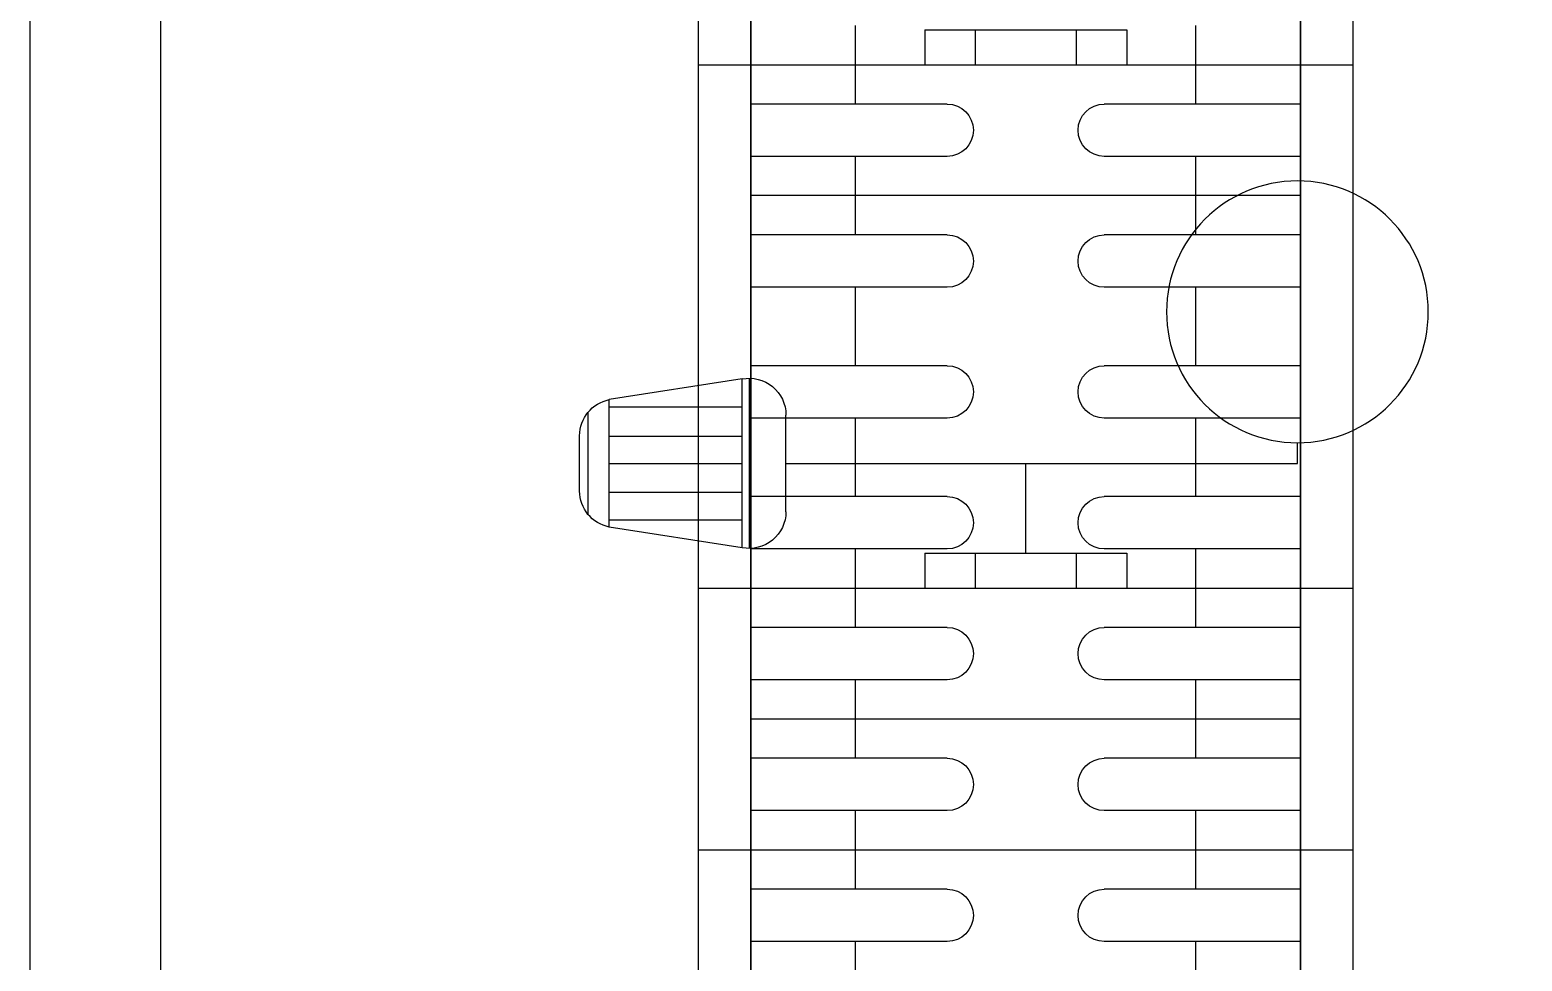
# Model space of a CAD drawing. Header units: inches. Extents: x 21 to 38546, y 13 to 15001.
# Drawn here: x 5766.76 to 5795.26, y 1180.65 to 1198.45 of the extents above; entities that cross this region are included whole.
import ezdxf

# ---------------------------------------------------------------- set-up
doc = ezdxf.new("R2010")
doc.units = ezdxf.units.IN
doc.header["$MEASUREMENT"] = 0
doc.layers.add('RAST-IST-RADYATÖR-DİNAMİK BLOK', color=83, linetype='Continuous')
doc.layers.add('Z_MİM_-KM-WALL', color=8, linetype='Continuous', lineweight=25)
doc.layers.add('Z_MİM_-KM-WALL-PLASTER', color=8, linetype='Continuous', lineweight=25)

# ---------------------------------------------------------------- blocks, each defined once
blk = doc.blocks.new('IS_RADYATOR-PLAN-140')
at = {"layer": 'RAST-IST-RADYATÖR-DİNAMİK BLOK'}
blk.add_lwpolyline([(0, 0), (140, 0), (140, 12.5), (0, 12.5)], dxfattribs=at)
blk = doc.blocks.new('IS_RADYATOR-PLAN-150')
at = {"layer": 'RAST-IST-RADYATÖR-DİNAMİK BLOK', "color": 7}
for p, q in [((138.25, 11.5), (138.25, 7.75)), ((139.25, 11.5), (139.25, 7.75)), ((140.75, 11.5), (140.75, 7.75)), ((141.75, 11.5), (141.75, 7.75)), ((147.385, 11.439), (147.78, 11.439)), ((147.385, 1.67), (147.385, 11.439)), ((137.5, 9.5), (138.25, 9.5)), ((139.25, 9.5), (140, 9.5)), ((140, 9.5), (140.75, 9.5)), ((141.75, 9.5), (142.5, 9.5)), ((145.668, 6.25), (147.385, 6.25)), ((138.25, 4.75), (138.25, 1)), ((139.25, 4.75), (139.25, 1)), ((140.75, 4.75), (140.75, 1)), ((141.75, 4.75), (141.75, 1)), ((137.5, 3), (138.25, 3)), ((139.25, 3), (140, 3)), ((140, 3), (140.75, 3)), ((141.75, 3), (142.5, 3)), ((146.462, 1.67), (148.309, 1.67)), ((149.011, 0.968), (145.76, 0.968)), ((145.773, 0.833), (148.998, 0.833)), ((145.773, 0.833), (146.168, -1.704)), ((146.308, -1.704), (146.308, 0.833)), ((146.832, -1.704), (146.832, 0.833)), ((147.381, -1.704), (147.381, 0.833)), ((147.906, -1.704), (147.906, 0.833)), ((148.467, -1.704), (148.467, 0.833)), ((148.998, 0.833), (148.603, -1.704)), ((146.168, -1.704), (148.603, -1.704)), ((146.411, -2.11), (148.36, -2.11)), ((146.857, -2.27), (147.914, -2.27))]:
    blk.add_line(p, q, dxfattribs=at)
at = {"layer": 'RAST-IST-RADYATÖR-DİNAMİK BLOK'}
for p, q in [((145.668, 8.178), (145, 8.178)), ((145.668, 7.214), (145.668, 8.178)), ((145.668, 7.214), (145, 7.214)), ((145.668, 5.286), (145.668, 7.214)), ((145.668, 5.286), (145, 5.286)), ((145.668, 4.322), (145.668, 5.286)), ((145.668, 4.322), (145, 4.322))]:
    blk.add_line(p, q, dxfattribs=at)
for points in [[(-5, 0), (145, 0), (145, 12.5), (-5, 12.5)], [(-2.5, 11.5), (142.5, 11.5), (142.5, 1), (-2.5, 1)]]:
    blk.add_lwpolyline(points, dxfattribs=at)
at = {"layer": 'RAST-IST-RADYATÖR-DİNAMİK BLOK', "color": 10}
blk.add_circle((150.28, 11.439), 2.5, dxfattribs=at)
at = {"layer": 'RAST-IST-RADYATÖR-DİNAMİK BLOK', "color": 7}
for centre, radius, start, end in [((138.75, 7.75), 0.5, 180, 0), ((141.25, 7.75), 0.5, 180, 0), ((138.75, 4.75), 0.5, 0, 180), ((141.25, 4.75), 0.5, 0, 180), ((146.462, 0.968), 0.702, 90, 191.1518), ((148.309, 0.968), 0.702, 348.8482, 90), ((146.857, -1.568), 0.702, 191.1518, 270), ((147.914, -1.568), 0.702, 270, 348.8482)]:
    blk.add_arc(centre, radius, start, end, dxfattribs=at)
blk = doc.blocks.new('IS_RADYATOR-PLAN-160')
at = {"layer": 'RAST-IST-RADYATÖR-DİNAMİK BLOK', "color": 7}
for p, q in [((138.25, 11.5), (138.25, 7.75)), ((139.25, 11.5), (139.25, 7.75)), ((140.75, 11.5), (140.75, 7.75)), ((141.75, 11.5), (141.75, 7.75)), ((143.25, 11.5), (143.25, 7.75)), ((144.25, 11.5), (144.25, 7.75)), ((145.75, 11.5), (145.75, 7.75)), ((146.75, 11.5), (146.75, 7.75)), ((148.25, 11.5), (148.25, 7.75)), ((149.25, 11.5), (149.25, 7.75)), ((150.75, 11.5), (150.75, 7.75)), ((151.75, 11.5), (151.75, 7.75)), ((137.5, 9.5), (138.25, 9.5)), ((139.25, 9.5), (140, 9.5)), ((140, 9.5), (140.75, 9.5)), ((141.75, 9.5), (142.5, 9.5)), ((142.5, 9.5), (143.25, 9.5)), ((144.25, 9.5), (145, 9.5)), ((145, 9.5), (145.75, 9.5)), ((146.75, 9.5), (147.5, 9.5)), ((147.5, 9.5), (148.25, 9.5)), ((149.25, 9.5), (150, 9.5)), ((150, 9.5), (150.75, 9.5)), ((151.75, 9.5), (152.5, 9.5)), ((138.25, 4.75), (138.25, 1)), ((139.25, 4.75), (139.25, 1)), ((140.75, 4.75), (140.75, 1)), ((141.75, 4.75), (141.75, 1)), ((143.25, 4.75), (143.25, 1)), ((144.25, 4.75), (144.25, 1)), ((145.75, 4.75), (145.75, 1)), ((146.75, 4.75), (146.75, 1)), ((148.25, 4.75), (148.25, 1)), ((149.25, 4.75), (149.25, 1)), ((150.75, 4.75), (150.75, 1)), ((151.75, 4.75), (151.75, 1)), ((137.5, 3), (138.25, 3)), ((139.25, 3), (140, 3)), ((140, 3), (140.75, 3)), ((141.75, 3), (142.5, 3)), ((142.5, 3), (143.25, 3)), ((144.25, 3), (145, 3)), ((145, 3), (145.75, 3)), ((146.75, 3), (147.5, 3)), ((147.5, 3), (148.25, 3)), ((149.25, 3), (150, 3)), ((150, 3), (150.75, 3)), ((151.75, 3), (152.5, 3))]:
    blk.add_line(p, q, dxfattribs=at)
at = {"layer": 'RAST-IST-RADYATÖR-DİNAMİK BLOK'}
for p, q in [((155.668, 8.178), (155, 8.178)), ((155.668, 7.214), (155.668, 8.178)), ((155.668, 7.214), (155, 7.214)), ((155.668, 5.286), (155.668, 7.214)), ((155.668, 5.286), (155, 5.286)), ((155.668, 4.322), (155.668, 5.286)), ((155.668, 4.322), (155, 4.322))]:
    blk.add_line(p, q, dxfattribs=at)
for points in [[(-5, 0), (155, 0), (155, 12.5), (-5, 12.5)], [(-2.5, 11.5), (152.5, 11.5), (152.5, 1), (-2.5, 1)]]:
    blk.add_lwpolyline(points, dxfattribs=at)
at = {"layer": 'RAST-IST-RADYATÖR-DİNAMİK BLOK', "color": 7}
for centre, start, end in [((138.75, 7.75), 180, 0), ((141.25, 7.75), 180, 0), ((143.75, 7.75), 180, 0), ((146.25, 7.75), 180, 0), ((148.75, 7.75), 180, 0), ((151.25, 7.75), 180, 0), ((138.75, 4.75), 0, 180), ((141.25, 4.75), 0, 180), ((143.75, 4.75), 0, 180), ((146.25, 4.75), 0, 180), ((148.75, 4.75), 0, 180), ((151.25, 4.75), 0, 180)]:
    blk.add_arc(centre, 0.5, start, end, dxfattribs=at)
blk = doc.blocks.new('IS_RADYATOR-PLAN-170')
at = {"layer": 'RAST-IST-RADYATÖR-DİNAMİK BLOK', "color": 7}
for p, q in [((138.25, 11.5), (138.25, 7.75)), ((139.25, 11.5), (139.25, 7.75)), ((140.75, 11.5), (140.75, 7.75)), ((141.75, 11.5), (141.75, 7.75)), ((143.25, 11.5), (143.25, 7.75)), ((144.25, 11.5), (144.25, 7.75)), ((145.75, 11.5), (145.75, 7.75)), ((146.75, 11.5), (146.75, 7.75)), ((148.25, 11.5), (148.25, 7.75)), ((149.25, 11.5), (149.25, 7.75)), ((150.75, 11.5), (150.75, 7.75)), ((151.75, 11.5), (151.75, 7.75)), ((153.25, 11.5), (153.25, 7.75)), ((154.25, 11.5), (154.25, 7.75)), ((137.5, 9.5), (138.25, 9.5)), ((139.25, 9.5), (140, 9.5)), ((140, 9.5), (140.75, 9.5)), ((141.75, 9.5), (142.5, 9.5)), ((142.5, 9.5), (143.25, 9.5)), ((144.25, 9.5), (145, 9.5)), ((145, 9.5), (145.75, 9.5)), ((146.75, 9.5), (147.5, 9.5)), ((147.5, 9.5), (148.25, 9.5)), ((149.25, 9.5), (150, 9.5)), ((150, 9.5), (150.75, 9.5)), ((151.75, 9.5), (152.5, 9.5)), ((152.5, 9.5), (153.25, 9.5)), ((154.25, 9.5), (155, 9.5)), ((155, 9.5), (155.75, 9.5)), ((138.25, 4.75), (138.25, 1)), ((139.25, 4.75), (139.25, 1)), ((140.75, 4.75), (140.75, 1)), ((141.75, 4.75), (141.75, 1)), ((143.25, 4.75), (143.25, 1)), ((144.25, 4.75), (144.25, 1)), ((145.75, 4.75), (145.75, 1)), ((146.75, 4.75), (146.75, 1)), ((148.25, 4.75), (148.25, 1)), ((149.25, 4.75), (149.25, 1)), ((150.75, 4.75), (150.75, 1)), ((151.75, 4.75), (151.75, 1)), ((153.25, 4.75), (153.25, 1)), ((154.25, 4.75), (154.25, 1)), ((137.5, 3), (138.25, 3)), ((139.25, 3), (140, 3)), ((140, 3), (140.75, 3)), ((141.75, 3), (142.5, 3)), ((142.5, 3), (143.25, 3)), ((144.25, 3), (145, 3)), ((145, 3), (145.75, 3)), ((146.75, 3), (147.5, 3)), ((147.5, 3), (148.25, 3)), ((149.25, 3), (150, 3)), ((150, 3), (150.75, 3)), ((151.75, 3), (152.5, 3)), ((152.5, 3), (153.25, 3)), ((154.25, 3), (155, 3)), ((155, 3), (155.75, 3))]:
    blk.add_line(p, q, dxfattribs=at)
at = {"layer": 'RAST-IST-RADYATÖR-DİNAMİK BLOK'}
for points in [[(-5, 0), (165, 0), (165, 12.5), (-5, 12.5)], [(-2.5, 11.5), (162.5, 11.5), (162.5, 1), (-2.5, 1)]]:
    blk.add_lwpolyline(points, dxfattribs=at)
at = {"layer": 'RAST-IST-RADYATÖR-DİNAMİK BLOK', "color": 7}
for centre, start, end in [((138.75, 7.75), 180, 0), ((141.25, 7.75), 180, 0), ((143.75, 7.75), 180, 0), ((146.25, 7.75), 180, 0), ((148.75, 7.75), 180, 0), ((151.25, 7.75), 180, 0), ((153.75, 7.75), 180, 0), ((138.75, 4.75), 0, 180), ((141.25, 4.75), 0, 180), ((143.75, 4.75), 0, 180), ((146.25, 4.75), 0, 180), ((148.75, 4.75), 0, 180), ((151.25, 4.75), 0, 180), ((153.75, 4.75), 0, 180)]:
    blk.add_arc(centre, 0.5, start, end, dxfattribs=at)
blk = doc.blocks.new('IS_RADYATOR-PLAN-180')
at = {"layer": 'RAST-IST-RADYATÖR-DİNAMİK BLOK', "color": 7}
for p, q in [((138.25, 11.5), (138.25, 7.75)), ((139.25, 11.5), (139.25, 7.75)), ((140.75, 11.5), (140.75, 7.75)), ((141.75, 11.5), (141.75, 7.75)), ((143.25, 11.5), (143.25, 7.75)), ((144.25, 11.5), (144.25, 7.75)), ((145.75, 11.5), (145.75, 7.75)), ((146.75, 11.5), (146.75, 7.75)), ((148.25, 11.5), (148.25, 7.75)), ((149.25, 11.5), (149.25, 7.75)), ((150.75, 11.5), (150.75, 7.75)), ((151.75, 11.5), (151.75, 7.75)), ((153.25, 11.5), (153.25, 7.75)), ((154.25, 11.5), (154.25, 7.75)), ((137.5, 9.5), (138.25, 9.5)), ((139.25, 9.5), (140, 9.5)), ((140, 9.5), (140.75, 9.5)), ((141.75, 9.5), (142.5, 9.5)), ((142.5, 9.5), (143.25, 9.5)), ((144.25, 9.5), (145, 9.5)), ((145, 9.5), (145.75, 9.5)), ((146.75, 9.5), (147.5, 9.5)), ((147.5, 9.5), (148.25, 9.5)), ((149.25, 9.5), (150, 9.5)), ((150, 9.5), (150.75, 9.5)), ((151.75, 9.5), (152.5, 9.5)), ((152.5, 9.5), (153.25, 9.5)), ((154.25, 9.5), (155, 9.5)), ((155, 9.5), (155.75, 9.5)), ((138.25, 4.75), (138.25, 1)), ((139.25, 4.75), (139.25, 1)), ((140.75, 4.75), (140.75, 1)), ((141.75, 4.75), (141.75, 1)), ((143.25, 4.75), (143.25, 1)), ((144.25, 4.75), (144.25, 1)), ((145.75, 4.75), (145.75, 1)), ((146.75, 4.75), (146.75, 1)), ((148.25, 4.75), (148.25, 1)), ((149.25, 4.75), (149.25, 1)), ((150.75, 4.75), (150.75, 1)), ((151.75, 4.75), (151.75, 1)), ((153.25, 4.75), (153.25, 1)), ((154.25, 4.75), (154.25, 1)), ((137.5, 3), (138.25, 3)), ((139.25, 3), (140, 3)), ((140, 3), (140.75, 3)), ((141.75, 3), (142.5, 3)), ((142.5, 3), (143.25, 3)), ((144.25, 3), (145, 3)), ((145, 3), (145.75, 3)), ((146.75, 3), (147.5, 3)), ((147.5, 3), (148.25, 3)), ((149.25, 3), (150, 3)), ((150, 3), (150.75, 3)), ((151.75, 3), (152.5, 3)), ((152.5, 3), (153.25, 3)), ((154.25, 3), (155, 3)), ((155, 3), (155.75, 3))]:
    blk.add_line(p, q, dxfattribs=at)
at = {"layer": 'RAST-IST-RADYATÖR-DİNAMİK BLOK'}
for points in [[(-5, 0), (175, 0), (175, 12.5), (-5, 12.5)], [(-2.5, 11.5), (172.5, 11.5), (172.5, 1), (-2.5, 1)]]:
    blk.add_lwpolyline(points, dxfattribs=at)
at = {"layer": 'RAST-IST-RADYATÖR-DİNAMİK BLOK', "color": 7}
for centre, start, end in [((138.75, 7.75), 180, 0), ((141.25, 7.75), 180, 0), ((143.75, 7.75), 180, 0), ((146.25, 7.75), 180, 0), ((148.75, 7.75), 180, 0), ((151.25, 7.75), 180, 0), ((153.75, 7.75), 180, 0), ((138.75, 4.75), 0, 180), ((141.25, 4.75), 0, 180), ((143.75, 4.75), 0, 180), ((146.25, 4.75), 0, 180), ((148.75, 4.75), 0, 180), ((151.25, 4.75), 0, 180), ((153.75, 4.75), 0, 180)]:
    blk.add_arc(centre, 0.5, start, end, dxfattribs=at)
blk = doc.blocks.new('IS_RADYATOR-PLAN-190')
at = {"layer": 'RAST-IST-RADYATÖR-DİNAMİK BLOK', "color": 7}
for p, q in [((138.25, 11.5), (138.25, 7.75)), ((139.25, 11.5), (139.25, 7.75)), ((140.75, 11.5), (140.75, 7.75)), ((141.75, 11.5), (141.75, 7.75)), ((143.25, 11.5), (143.25, 7.75)), ((144.25, 11.5), (144.25, 7.75)), ((145.75, 11.5), (145.75, 7.75)), ((146.75, 11.5), (146.75, 7.75)), ((148.25, 11.5), (148.25, 7.75)), ((149.25, 11.5), (149.25, 7.75)), ((150.75, 11.5), (150.75, 7.75)), ((151.75, 11.5), (151.75, 7.75)), ((153.25, 11.5), (153.25, 7.75)), ((154.25, 11.5), (154.25, 7.75)), ((137.5, 9.5), (138.25, 9.5)), ((139.25, 9.5), (140, 9.5)), ((140, 9.5), (140.75, 9.5)), ((141.75, 9.5), (142.5, 9.5)), ((142.5, 9.5), (143.25, 9.5)), ((144.25, 9.5), (145, 9.5)), ((145, 9.5), (145.75, 9.5)), ((146.75, 9.5), (147.5, 9.5)), ((147.5, 9.5), (148.25, 9.5)), ((149.25, 9.5), (150, 9.5)), ((150, 9.5), (150.75, 9.5)), ((151.75, 9.5), (152.5, 9.5)), ((152.5, 9.5), (153.25, 9.5)), ((154.25, 9.5), (155, 9.5)), ((155, 9.5), (155.75, 9.5)), ((138.25, 4.75), (138.25, 1)), ((139.25, 4.75), (139.25, 1)), ((140.75, 4.75), (140.75, 1)), ((141.75, 4.75), (141.75, 1)), ((143.25, 4.75), (143.25, 1)), ((144.25, 4.75), (144.25, 1)), ((145.75, 4.75), (145.75, 1)), ((146.75, 4.75), (146.75, 1)), ((148.25, 4.75), (148.25, 1)), ((149.25, 4.75), (149.25, 1)), ((150.75, 4.75), (150.75, 1)), ((151.75, 4.75), (151.75, 1)), ((153.25, 4.75), (153.25, 1)), ((154.25, 4.75), (154.25, 1)), ((137.5, 3), (138.25, 3)), ((139.25, 3), (140, 3)), ((140, 3), (140.75, 3)), ((141.75, 3), (142.5, 3)), ((142.5, 3), (143.25, 3)), ((144.25, 3), (145, 3)), ((145, 3), (145.75, 3)), ((146.75, 3), (147.5, 3)), ((147.5, 3), (148.25, 3)), ((149.25, 3), (150, 3)), ((150, 3), (150.75, 3)), ((151.75, 3), (152.5, 3)), ((152.5, 3), (153.25, 3)), ((154.25, 3), (155, 3)), ((155, 3), (155.75, 3))]:
    blk.add_line(p, q, dxfattribs=at)
at = {"layer": 'RAST-IST-RADYATÖR-DİNAMİK BLOK'}
for points in [[(-5, 0), (185, 0), (185, 12.5), (-5, 12.5)], [(182.5, 11.5), (-2.5, 11.5), (-2.5, 1), (182.5, 1)]]:
    blk.add_lwpolyline(points, dxfattribs=at)
at = {"layer": 'RAST-IST-RADYATÖR-DİNAMİK BLOK', "color": 7}
for centre, start, end in [((138.75, 7.75), 180, 0), ((141.25, 7.75), 180, 0), ((143.75, 7.75), 180, 0), ((146.25, 7.75), 180, 0), ((148.75, 7.75), 180, 0), ((151.25, 7.75), 180, 0), ((153.75, 7.75), 180, 0), ((138.75, 4.75), 0, 180), ((141.25, 4.75), 0, 180), ((143.75, 4.75), 0, 180), ((146.25, 4.75), 0, 180), ((148.75, 4.75), 0, 180), ((151.25, 4.75), 0, 180), ((153.75, 4.75), 0, 180)]:
    blk.add_arc(centre, 0.5, start, end, dxfattribs=at)
blk = doc.blocks.new('IS_RADYATOR-PLAN-200')
at = {"layer": 'RAST-IST-RADYATÖR-DİNAMİK BLOK', "color": 7}
for p, q in [((143.25, 11.5), (143.25, 7.75)), ((144.25, 11.5), (144.25, 7.75)), ((145.75, 11.5), (145.75, 7.75)), ((146.75, 11.5), (146.75, 7.75)), ((148.25, 11.5), (148.25, 7.75)), ((149.25, 11.5), (149.25, 7.75)), ((150.75, 11.5), (150.75, 7.75)), ((151.75, 11.5), (151.75, 7.75)), ((153.25, 11.5), (153.25, 7.75)), ((154.25, 11.5), (154.25, 7.75)), ((155.75, 11.5), (155.75, 7.75)), ((156.75, 11.5), (156.75, 7.75)), ((158.25, 11.5), (158.25, 7.75)), ((159.25, 11.5), (159.25, 7.75)), ((142.5, 9.5), (143.25, 9.5)), ((144.25, 9.5), (145, 9.5)), ((145, 9.5), (145.75, 9.5)), ((146.75, 9.5), (147.5, 9.5)), ((147.5, 9.5), (148.25, 9.5)), ((149.25, 9.5), (150, 9.5)), ((150, 9.5), (150.75, 9.5)), ((151.75, 9.5), (152.5, 9.5)), ((152.5, 9.5), (153.25, 9.5)), ((154.25, 9.5), (155, 9.5)), ((155, 9.5), (155.75, 9.5)), ((156.75, 9.5), (157.5, 9.5)), ((157.5, 9.5), (158.25, 9.5)), ((159.25, 9.5), (160, 9.5)), ((160, 9.5), (160.75, 9.5)), ((143.25, 4.75), (143.25, 1)), ((144.25, 4.75), (144.25, 1)), ((145.75, 4.75), (145.75, 1)), ((146.75, 4.75), (146.75, 1)), ((148.25, 4.75), (148.25, 1)), ((149.25, 4.75), (149.25, 1)), ((150.75, 4.75), (150.75, 1)), ((151.75, 4.75), (151.75, 1)), ((153.25, 4.75), (153.25, 1)), ((154.25, 4.75), (154.25, 1)), ((155.75, 4.75), (155.75, 1)), ((156.75, 4.75), (156.75, 1)), ((158.25, 4.75), (158.25, 1)), ((159.25, 4.75), (159.25, 1)), ((142.5, 3), (143.25, 3)), ((144.25, 3), (145, 3)), ((145, 3), (145.75, 3)), ((146.75, 3), (147.5, 3)), ((147.5, 3), (148.25, 3)), ((149.25, 3), (150, 3)), ((150, 3), (150.75, 3)), ((151.75, 3), (152.5, 3)), ((152.5, 3), (153.25, 3)), ((154.25, 3), (155, 3)), ((155, 3), (155.75, 3)), ((156.75, 3), (157.5, 3)), ((157.5, 3), (158.25, 3)), ((159.25, 3), (160, 3)), ((160, 3), (160.75, 3))]:
    blk.add_line(p, q, dxfattribs=at)
at = {"layer": 'RAST-IST-RADYATÖR-DİNAMİK BLOK'}
for points in [[(0, 0), (200, 0), (200, 12.5), (0, 12.5)], [(2.5, 11.5), (197.5, 11.5), (197.5, 1), (2.5, 1)]]:
    blk.add_lwpolyline(points, dxfattribs=at)
at = {"layer": 'RAST-IST-RADYATÖR-DİNAMİK BLOK', "color": 7}
for centre, start, end in [((143.75, 7.75), 180, 0), ((146.25, 7.75), 180, 0), ((148.75, 7.75), 180, 0), ((151.25, 7.75), 180, 0), ((153.75, 7.75), 180, 0), ((156.25, 7.75), 180, 0), ((158.75, 7.75), 180, 0), ((143.75, 4.75), 0, 180), ((146.25, 4.75), 0, 180), ((148.75, 4.75), 0, 180), ((151.25, 4.75), 0, 180), ((153.75, 4.75), 0, 180), ((156.25, 4.75), 0, 180), ((158.75, 4.75), 0, 180)]:
    blk.add_arc(centre, 0.5, start, end, dxfattribs=at)
blk = doc.blocks.new('IS_U4727')
for name, p in [('IS_RADYATOR-PLAN-140', (0, 0)), ('IS_RADYATOR-PLAN-150', (0, 0)), ('IS_RADYATOR-PLAN-160', (0, 0)), ('IS_RADYATOR-PLAN-170', (0, 0)), ('IS_RADYATOR-PLAN-180', (0, 0)), ('IS_RADYATOR-PLAN-190', (0, 0)), ('IS_RADYATOR-PLAN-200', (-5, 0))]:
    blk.add_blockref(name, p)

msp = doc.modelspace()

# ---------------------------------------------------------------- linework, layer by layer
at = {"layer": 'Z_MİM_-KM-WALL'}
msp.add_line((5766.758, 1637.084), (5766.758, 1002.083), dxfattribs=at)
at = {"layer": 'Z_MİM_-KM-WALL-PLASTER'}
msp.add_lwpolyline([(6044.257, 1329.58), (6044.257, 1019.583), (5984.256, 1019.583), (5984.258, 1004.583), (5769.258, 1004.583), (5769.258, 1634.583), (6109.257, 1634.583), (6109.257, 1557.083)], dxfattribs=at)

# ---------------------------------------------------------------- block references
at = {"layer": 'RAST-IST-RADYATÖR-DİNAMİK BLOK', "xscale": -1, "rotation": 270}
msp.add_blockref('IS_U4727', (5779.528, 1042.78), dxfattribs=at)

doc.saveas('drawing.dxf')
